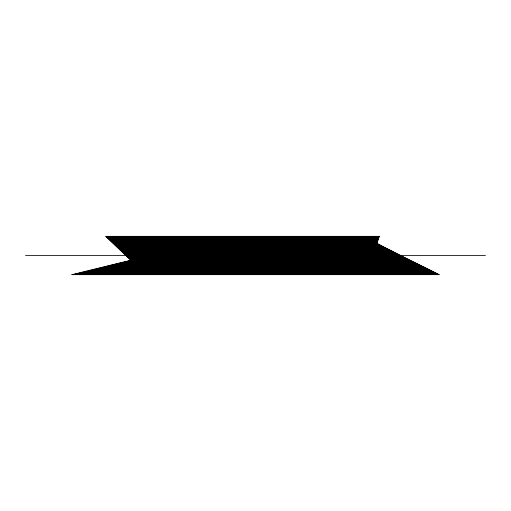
<?xml version="1.0" encoding="UTF-8"?>
<svg xmlns="http://www.w3.org/2000/svg" width="511" height="511" viewBox="0 0 511 511"><rect width="100%" height="100%" fill="white"/><g stroke="black" fill="none" stroke-linecap="round" stroke-linejoin="round"><path stroke-width="0.77" d="M105.605 236.338L379.59 236.338M105.956 236.657L379.315 236.657M106.294 236.97L379.143 236.97M106.627 237.289L378.99 237.289M106.959 237.602L378.881 237.602M107.291 237.922L378.766 237.922M107.623 238.241L378.657 238.241M107.955 238.554L378.549 238.554M108.287 238.873L378.434 238.873M108.626 239.186L378.325 239.186M108.958 239.506L378.21 239.506M109.29 239.819L378.102 239.819M109.622 240.138L377.987 240.138M109.954 240.457L377.878 240.457M110.287 240.77L377.77 240.77M110.625 241.09L377.655 241.09M110.957 241.403L377.546 241.403M111.289 241.722L377.431 241.722M111.622 242.042L377.322 242.042M111.954 242.355L377.207 242.355M112.286 242.674L377.099 242.674M112.624 242.987L376.984 242.987M112.957 243.306L377.041 243.306M113.289 243.619L377.642 243.619M113.621 243.939L378.242 243.939M113.953 244.258L378.843 244.258M114.285 244.571L379.443 244.571M114.617 244.89L380.043 244.89M114.956 245.203L380.644 245.203M115.288 245.523L381.244 245.523M115.62 245.842L381.845 245.842M115.952 246.155L382.445 246.155M116.284 246.474L383.058 246.474M116.617 246.787L383.684 246.787M116.955 247.107L384.31 247.107M117.287 247.426L384.936 247.426M117.619 247.739L385.562 247.739M117.952 248.059L386.188 248.059M118.284 248.372L386.821 248.372M118.616 248.691L387.447 248.691M118.948 249.004L388.073 249.004M119.287 249.323L388.699 249.323M119.619 249.643L389.325 249.643M119.951 249.956L389.95 249.956M120.283 250.275L390.576 250.275M120.615 250.588L391.202 250.588M120.947 250.907L391.828 250.907M121.286 251.227L392.454 251.227M121.618 251.54L393.087 251.54M121.95 251.859L393.713 251.859M122.282 252.172L394.339 252.172M122.614 252.491L394.965 252.491M122.947 252.811L395.591 252.811M123.285 253.124L396.217 253.124M123.617 253.443L396.843 253.443M123.949 253.756L397.469 253.756M124.282 254.076L398.095 254.076M124.614 254.389L398.721 254.389M124.946 254.708L399.347 254.708M125.278 255.027L399.979 255.027M125.617 255.34L400.605 255.34M25.55 255.5L485.45 255.5M125.949 255.66L401.231 255.66M126.281 255.973L401.857 255.973M126.613 256.292L402.483 256.292M126.945 256.611L403.109 256.611M127.277 256.924L403.735 256.924M127.616 257.244L404.361 257.244M127.948 257.557L404.999 257.557M128.28 257.876L405.638 257.876M128.612 258.189L406.277 258.189M128.944 258.509L406.916 258.509M129.277 258.828L407.554 258.828M129.615 259.141L408.193 259.141M129.947 259.46L408.832 259.46M130.279 259.773L409.471 259.773M130.612 260.093L410.109 260.093M129.634 260.412L410.748 260.412M128.344 260.725L411.387 260.725M127.054 261.044L412.026 261.044M125.757 261.357L412.664 261.357M124.467 261.677L413.303 261.677M123.177 261.996L413.942 261.996M121.886 262.309L414.587 262.309M120.59 262.628L415.226 262.628M119.299 262.941L415.865 262.941M118.009 263.261L416.503 263.261M116.712 263.574L417.142 263.574M115.422 263.893L417.781 263.893M114.132 264.213L418.42 264.213M112.842 264.526L419.058 264.526M111.545 264.845L419.697 264.845M110.255 265.158L420.336 265.158M108.964 265.477L420.975 265.477M107.674 265.797L421.613 265.797M106.377 266.11L422.252 266.11M105.087 266.429L422.891 266.429M103.797 266.742L423.53 266.742M102.507 267.061L424.168 267.061M101.21 267.381L424.807 267.381M99.92 267.694L425.446 267.694M98.629 268.013L426.085 268.013M97.339 268.326L426.723 268.326M96.042 268.645L427.362 268.645M94.752 268.958L428.001 268.958M93.462 269.278L428.64 269.278M92.165 269.597L429.278 269.597M90.875 269.91L429.917 269.91M89.585 270.23L430.556 270.23M88.294 270.543L431.195 270.543M86.998 270.862L431.833 270.862M85.707 271.181L432.472 271.181M84.417 271.494L433.111 271.494M83.127 271.814L433.75 271.814M81.83 272.127L434.395 272.127M80.54 272.446L435.033 272.446M79.25 272.759L435.672 272.759M77.959 273.078L436.311 273.078M76.663 273.398L436.95 273.398M75.373 273.711L437.588 273.711M74.082 274.03L438.227 274.03M72.786 274.343L438.866 274.343M71.527 274.663L439.473 274.663"/></g></svg>
